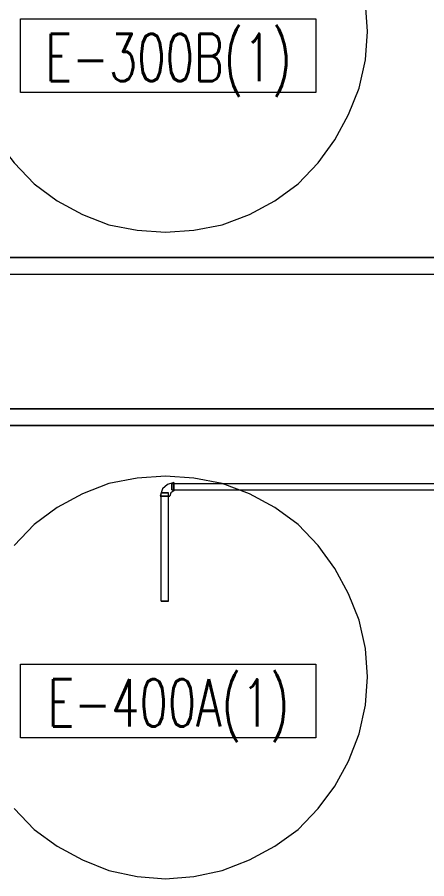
# Model space of a CAD drawing. Header units: inches. Extents: x -1128 to 651, y 96 to 845.
# Drawn here: x 97.41 to 115.05, y 746.79 to 783.93 of the extents above; entities that cross this region are included whole.
import ezdxf
from ezdxf.enums import TextEntityAlignment as Align

# ---------------------------------------------------------------- set-up
doc = ezdxf.new("R2010")
doc.units = ezdxf.units.IN
doc.header["$MEASUREMENT"] = 0
doc.layers.add('Layer 1', color=7, linetype='Continuous')
doc.styles.add('HZTXT', font='txt_qlt.shx', dxfattribs={"width": 0.7, "bigfont": 'hztxt.shx'})

msp = doc.modelspace()

# ---------------------------------------------------------------- linework, layer by layer
at = {"layer": 'Layer 1', "color": 0, "lineweight": 5}
for points in [[(95.232, 784.539), (95.141, 783.316), (95.232, 782.092), (95.504, 780.868), (95.912, 779.736), (96.501, 778.648), (97.271, 777.651), (98.132, 776.745), (99.129, 776.02), (100.216, 775.431), (101.349, 774.978), (102.573, 774.751), (103.796, 774.661), (105.02, 774.751), (106.243, 774.978), (107.421, 775.431), (108.509, 776.02), (109.506, 776.745), (110.367, 777.651), (111.092, 778.648), (111.681, 779.736), (112.134, 780.868), (112.406, 782.092), (112.497, 783.316)], [(112.497, 783.316), (112.406, 784.539)], [(97.543, 783.859), (110.276, 783.859), (110.276, 780.687), (97.543, 780.687), (97.543, 783.859)], [(93.102, 772.848), (134.338, 772.848)], [(93.102, 772.848), (134.338, 772.848)], [(134.338, 767.048), (93.102, 767.048)], [(93.102, 767.048), (134.338, 767.048)], [(112.497, 755.492), (112.406, 756.716), (112.134, 757.94), (111.681, 759.072), (111.092, 760.16), (110.367, 761.157), (109.506, 762.063), (108.509, 762.788), (107.421, 763.377), (106.243, 763.83), (105.02, 764.057), (103.796, 764.148), (102.573, 764.057), (101.349, 763.83), (100.216, 763.377), (99.129, 762.788), (98.132, 762.063), (97.271, 761.157)], [(104.159, 763.876), (103.887, 763.785), (103.66, 763.604), (103.57, 763.287)], [(104.159, 763.513), (104.023, 763.422), (103.977, 763.287)], [(104.068, 763.558), (135.561, 763.558)], [(103.751, 763.422), (103.615, 763.422), (103.932, 763.422), (103.751, 763.422)], [(103.615, 758.755), (103.615, 763.422)], [(103.932, 758.755), (103.932, 763.422)], [(97.543, 756.036), (110.276, 756.036), (110.276, 752.864), (97.543, 752.864), (97.543, 756.036)], [(97.271, 749.828), (98.132, 748.922), (99.129, 748.197), (100.216, 747.608), (101.349, 747.155), (102.573, 746.883), (103.796, 746.792), (105.02, 746.883), (106.243, 747.155), (107.421, 747.608), (108.509, 748.197), (109.506, 748.922), (110.367, 749.828), (111.092, 750.78), (111.681, 751.867), (112.134, 753.046), (112.406, 754.269), (112.497, 755.492)]]:
    msp.add_lwpolyline(points, dxfattribs=at)
for points, knots in [([(136.468, 773.573), (136.468, 773.573), (90.927, 773.573), (90.927, 773.573), (90.927, 773.573), (136.468, 773.573), (136.468, 773.573)], [0, 0, 0, 0, 1, 1, 1, 2, 2, 2, 2]), ([(90.927, 766.323), (90.927, 766.323), (136.468, 766.323), (136.468, 766.323), (136.468, 766.323), (90.927, 766.323), (90.927, 766.323)], [0, 0, 0, 0, 1, 1, 1, 2, 2, 2, 2]), ([(104.159, 763.513), (104.159, 763.513), (104.159, 763.876), (104.159, 763.876), (104.159, 763.876), (104.159, 763.513), (104.159, 763.513)], [0, 0, 0, 0, 1, 1, 1, 2, 2, 2, 2]), ([(104.068, 763.83), (104.068, 763.83), (104.068, 763.558), (104.068, 763.558), (104.068, 763.558), (104.068, 763.83), (104.068, 763.83), (104.068, 763.83), (135.561, 763.83), (135.561, 763.83)], [0, 0, 0, 0, 1, 1, 1, 2, 2, 2, 3, 3, 3, 3]), ([(104.068, 763.558), (104.068, 763.558), (104.068, 763.83), (104.068, 763.83), (104.068, 763.83), (104.068, 763.558), (104.068, 763.558)], [0, 0, 0, 0, 1, 1, 1, 2, 2, 2, 2]), ([(103.977, 763.287), (103.977, 763.287), (103.57, 763.287), (103.57, 763.287), (103.57, 763.287), (103.977, 763.287), (103.977, 763.287)], [0, 0, 0, 0, 1, 1, 1, 2, 2, 2, 2]), ([(103.932, 763.422), (103.932, 763.422), (103.615, 763.422), (103.615, 763.422), (103.615, 763.422), (103.932, 763.422), (103.932, 763.422)], [0, 0, 0, 0, 1, 1, 1, 2, 2, 2, 2]), ([(103.932, 758.755), (103.932, 758.755), (103.615, 758.755), (103.615, 758.755), (103.615, 758.755), (103.932, 758.755), (103.932, 758.755)], [0, 0, 0, 0, 1, 1, 1, 2, 2, 2, 2])]:
    msp.add_open_spline(points, degree=3, knots=knots, dxfattribs=at)

# ---------------------------------------------------------------- texts
at = {"color": 0, "lineweight": 9, "style": 'HZTXT', "width": 0.7}
for s, p in [('E-300B(1)', (103.925, 781.178)), ('E-400A(1)', (103.925, 753.355))]:
    msp.add_text(s, height=2.0344, dxfattribs=at).set_placement(p, align=Align.CENTER)

doc.saveas('drawing.dxf')
